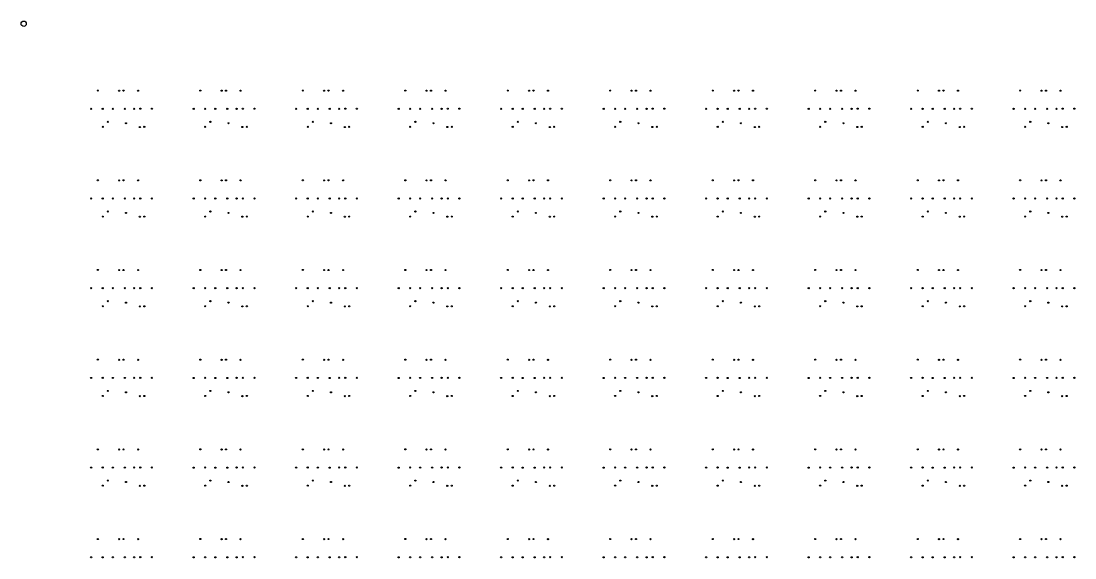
# Model space of a CAD drawing. Extents: x 50 to 173, y 50 to 173.
# Drawn here: x 49.9 to 110, y 141.9 to 172.6 of the extents above; entities that cross this region are included whole.
import ezdxf

# ---------------------------------------------------------------- set-up
doc = ezdxf.new("R2010")
doc.units = 0

msp = doc.modelspace()

# ---------------------------------------------------------------- linework, layer by layer
at = {"layer": '4H'}
msp.add_circle((50, 172.4), 0.15, dxfattribs=at)
at = {"layer": 'PET'}
for centre in [(54.233, 168.581), (55.45, 168.574), (55.702, 168.579), (56.534, 168.575), (60.086, 168.581), (61.304, 168.574), (61.555, 168.579), (62.387, 168.575), (65.94, 168.581), (67.157, 168.574), (67.409, 168.579), (68.241, 168.575), (71.794, 168.581), (73.011, 168.574), (73.263, 168.579), (74.095, 168.575), (77.647, 168.581), (78.865, 168.574), (79.116, 168.579), (79.948, 168.575), (83.501, 168.581), (84.718, 168.574), (84.97, 168.579), (85.802, 168.575), (89.354, 168.581), (90.572, 168.574), (90.824, 168.579), (91.656, 168.575), (95.208, 168.581), (96.426, 168.574), (96.677, 168.579), (97.509, 168.575), (101.062, 168.581), (102.279, 168.574), (102.531, 168.579), (103.363, 168.575), (106.915, 168.581), (108.133, 168.574), (108.385, 168.579), (109.217, 168.575), (53.857, 167.538), (54.513, 167.541), (55.087, 167.538), (55.772, 167.538), (56.309, 167.541), (56.658, 167.545), (57.323, 167.545), (59.711, 167.538), (60.366, 167.541), (60.941, 167.538), (61.626, 167.538), (62.163, 167.541), (62.512, 167.545), (63.177, 167.545), (65.564, 167.538), (66.22, 167.541), (66.795, 167.538), (67.479, 167.538), (68.016, 167.541), (68.366, 167.545), (69.031, 167.545), (71.418, 167.538), (72.074, 167.541), (72.648, 167.538), (73.333, 167.538), (73.87, 167.541), (74.219, 167.545), (74.884, 167.545), (77.272, 167.538), (77.927, 167.541), (78.502, 167.538), (79.187, 167.538), (79.724, 167.541), (80.073, 167.545), (80.738, 167.545), (83.125, 167.538), (83.781, 167.541), (84.356, 167.538), (85.04, 167.538), (85.577, 167.541), (85.927, 167.545), (86.592, 167.545), (88.979, 167.538), (89.635, 167.541), (90.209, 167.538), (90.894, 167.538), (91.431, 167.541), (91.78, 167.545), (92.445, 167.545), (94.833, 167.538), (95.488, 167.541), (96.063, 167.538), (96.748, 167.538), (97.285, 167.541), (97.634, 167.545), (98.299, 167.545), (100.686, 167.538), (101.342, 167.541), (101.917, 167.538), (102.601, 167.538), (103.138, 167.541), (103.488, 167.545), (104.153, 167.545), (106.54, 167.538), (107.196, 167.541), (107.77, 167.538), (108.455, 167.538), (108.992, 167.541), (109.341, 167.545), (110.006, 167.545), (54.808, 166.798), (60.661, 166.798), (66.515, 166.798), (72.369, 166.798), (78.222, 166.798), (84.076, 166.798), (89.93, 166.798), (95.783, 166.798), (101.637, 166.798), (107.491, 166.798), (54.515, 166.509), (55.841, 166.717), (56.634, 166.5), (56.887, 166.508), (60.368, 166.509), (61.695, 166.717), (62.488, 166.5), (62.741, 166.508), (66.222, 166.509), (67.548, 166.717), (68.341, 166.5), (68.594, 166.508), (72.076, 166.509), (73.402, 166.717), (74.195, 166.5), (74.448, 166.508), (77.929, 166.509), (79.256, 166.717), (80.049, 166.5), (80.302, 166.508), (83.783, 166.509), (85.109, 166.717), (85.902, 166.5), (86.155, 166.508), (89.637, 166.509), (90.963, 166.717), (91.756, 166.5), (92.009, 166.508), (95.49, 166.509), (96.816, 166.717), (97.61, 166.5), (97.863, 166.508), (101.344, 166.509), (102.67, 166.717), (103.463, 166.5), (103.716, 166.508), (107.198, 166.509), (108.524, 166.717), (109.317, 166.5), (109.57, 166.508), (54.233, 163.459), (55.45, 163.452), (55.702, 163.457), (56.534, 163.453), (60.086, 163.459), (61.304, 163.452), (61.555, 163.457), (62.387, 163.453), (65.94, 163.459), (67.157, 163.452), (67.409, 163.457), (68.241, 163.453), (71.794, 163.459), (73.011, 163.452), (73.263, 163.457), (74.095, 163.453), (77.647, 163.459), (78.865, 163.452), (79.116, 163.457), (79.948, 163.453), (83.501, 163.459), (84.718, 163.452), (84.97, 163.457), (85.802, 163.453), (89.354, 163.459), (90.572, 163.452), (90.824, 163.457), (91.656, 163.453), (95.208, 163.459), (96.426, 163.452), (96.677, 163.457), (97.509, 163.453), (101.062, 163.459), (102.279, 163.452), (102.531, 163.457), (103.363, 163.453), (106.915, 163.459), (108.133, 163.452), (108.385, 163.457), (109.217, 163.453), (53.857, 162.416), (54.513, 162.42), (55.087, 162.416), (55.772, 162.416), (56.309, 162.42), (56.658, 162.423), (57.323, 162.423), (59.711, 162.416), (60.366, 162.42), (60.941, 162.416), (61.626, 162.416), (62.163, 162.42), (62.512, 162.423), (63.177, 162.423), (65.564, 162.416), (66.22, 162.42), (66.795, 162.416), (67.479, 162.416), (68.016, 162.42), (68.366, 162.423), (69.031, 162.423), (71.418, 162.416), (72.074, 162.42), (72.648, 162.416), (73.333, 162.416), (73.87, 162.42), (74.219, 162.423), (74.884, 162.423), (77.272, 162.416), (77.927, 162.42), (78.502, 162.416), (79.187, 162.416), (79.724, 162.42), (80.073, 162.423), (80.738, 162.423), (83.125, 162.416), (83.781, 162.42), (84.356, 162.416), (85.04, 162.416), (85.577, 162.42), (85.927, 162.423), (86.592, 162.423), (88.979, 162.416), (89.635, 162.42), (90.209, 162.416), (90.894, 162.416), (91.431, 162.42), (91.78, 162.423), (92.445, 162.423), (94.833, 162.416), (95.488, 162.42), (96.063, 162.416), (96.748, 162.416), (97.285, 162.42), (97.634, 162.423), (98.299, 162.423), (100.686, 162.416), (101.342, 162.42), (101.917, 162.416), (102.601, 162.416), (103.138, 162.42), (103.488, 162.423), (104.153, 162.423), (106.54, 162.416), (107.196, 162.42), (107.77, 162.416), (108.455, 162.416), (108.992, 162.42), (109.341, 162.423), (110.006, 162.423), (54.515, 161.387), (54.808, 161.676), (55.841, 161.595), (56.634, 161.378), (56.887, 161.386), (60.368, 161.387), (60.661, 161.676), (61.695, 161.595), (62.488, 161.378), (62.741, 161.386), (66.222, 161.387), (66.515, 161.676), (67.548, 161.595), (68.341, 161.378), (68.594, 161.386), (72.076, 161.387), (72.369, 161.676), (73.402, 161.595), (74.195, 161.378), (74.448, 161.386), (77.929, 161.387), (78.222, 161.676), (79.256, 161.595), (80.049, 161.378), (80.302, 161.386), (83.783, 161.387), (84.076, 161.676), (85.109, 161.595), (85.902, 161.378), (86.155, 161.386), (89.637, 161.387), (89.93, 161.676), (90.963, 161.595), (91.756, 161.378), (92.009, 161.386), (95.49, 161.387), (95.783, 161.676), (96.816, 161.595), (97.61, 161.378), (97.863, 161.386), (101.344, 161.387), (101.637, 161.676), (102.67, 161.595), (103.463, 161.378), (103.716, 161.386), (107.198, 161.387), (107.491, 161.676), (108.524, 161.595), (109.317, 161.378), (109.57, 161.386), (54.233, 158.338), (55.45, 158.33), (55.702, 158.335), (56.534, 158.331), (60.086, 158.338), (61.304, 158.33), (61.555, 158.335), (62.387, 158.331), (65.94, 158.338), (67.157, 158.33), (67.409, 158.335), (68.241, 158.331), (71.794, 158.338), (73.011, 158.33), (73.263, 158.335), (74.095, 158.331), (77.647, 158.338), (78.865, 158.33), (79.116, 158.335), (79.948, 158.331), (83.501, 158.338), (84.718, 158.33), (84.97, 158.335), (85.802, 158.331), (89.354, 158.338), (90.572, 158.33), (90.824, 158.335), (91.656, 158.331), (95.208, 158.338), (96.426, 158.33), (96.677, 158.335), (97.509, 158.331), (101.062, 158.338), (102.279, 158.33), (102.531, 158.335), (103.363, 158.331), (106.915, 158.338), (108.133, 158.33), (108.385, 158.335), (109.217, 158.331), (53.857, 157.294), (54.513, 157.298), (55.087, 157.294), (55.772, 157.294), (56.309, 157.298), (56.658, 157.301), (57.323, 157.301), (59.711, 157.294), (60.366, 157.298), (60.941, 157.294), (61.626, 157.294), (62.163, 157.298), (62.512, 157.301), (63.177, 157.301), (65.564, 157.294), (66.22, 157.298), (66.795, 157.294), (67.479, 157.294), (68.016, 157.298), (68.366, 157.301), (69.031, 157.301), (71.418, 157.294), (72.074, 157.298), (72.648, 157.294), (73.333, 157.294), (73.87, 157.298), (74.219, 157.301), (74.884, 157.301), (77.272, 157.294), (77.927, 157.298), (78.502, 157.294), (79.187, 157.294), (79.724, 157.298), (80.073, 157.301), (80.738, 157.301), (83.125, 157.294), (83.781, 157.298), (84.356, 157.294), (85.04, 157.294), (85.577, 157.298), (85.927, 157.301), (86.592, 157.301), (88.979, 157.294), (89.635, 157.298), (90.209, 157.294), (90.894, 157.294), (91.431, 157.298), (91.78, 157.301), (92.445, 157.301), (94.833, 157.294), (95.488, 157.298), (96.063, 157.294), (96.748, 157.294), (97.285, 157.298), (97.634, 157.301), (98.299, 157.301), (100.686, 157.294), (101.342, 157.298), (101.917, 157.294), (102.601, 157.294), (103.138, 157.298), (103.488, 157.301), (104.153, 157.301), (106.54, 157.294), (107.196, 157.298), (107.77, 157.294), (108.455, 157.294), (108.992, 157.298), (109.341, 157.301), (110.006, 157.301), (54.808, 156.554), (60.661, 156.554), (66.515, 156.554), (72.369, 156.554), (78.222, 156.554), (84.076, 156.554), (89.93, 156.554), (95.783, 156.554), (101.637, 156.554), (107.491, 156.554), (54.515, 156.265), (55.841, 156.473), (56.634, 156.256), (56.887, 156.264), (60.368, 156.265), (61.695, 156.473), (62.488, 156.256), (62.741, 156.264), (66.222, 156.265), (67.548, 156.473), (68.341, 156.256), (68.594, 156.264), (72.076, 156.265), (73.402, 156.473), (74.195, 156.256), (74.448, 156.264), (77.929, 156.265), (79.256, 156.473), (80.049, 156.256), (80.302, 156.264), (83.783, 156.265), (85.109, 156.473), (85.902, 156.256), (86.155, 156.264), (89.637, 156.265), (90.963, 156.473), (91.756, 156.256), (92.009, 156.264), (95.49, 156.265), (96.816, 156.473), (97.61, 156.256), (97.863, 156.264), (101.344, 156.265), (102.67, 156.473), (103.463, 156.256), (103.716, 156.264), (107.198, 156.265), (108.524, 156.473), (109.317, 156.256), (109.57, 156.264), (54.233, 153.216), (55.45, 153.208), (55.702, 153.213), (56.534, 153.209), (60.086, 153.216), (61.304, 153.208), (61.555, 153.213), (62.387, 153.209), (65.94, 153.216), (67.157, 153.208), (67.409, 153.213), (68.241, 153.209), (71.794, 153.216), (73.011, 153.208), (73.263, 153.213), (74.095, 153.209), (77.647, 153.216), (78.865, 153.208), (79.116, 153.213), (79.948, 153.209), (83.501, 153.216), (84.718, 153.208), (84.97, 153.213), (85.802, 153.209), (89.354, 153.216), (90.572, 153.208), (90.824, 153.213), (91.656, 153.209), (95.208, 153.216), (96.426, 153.208), (96.677, 153.213), (97.509, 153.209), (101.062, 153.216), (102.279, 153.208), (102.531, 153.213), (103.363, 153.209), (106.915, 153.216), (108.133, 153.208), (108.385, 153.213), (109.217, 153.209), (53.857, 152.172), (54.513, 152.176), (55.087, 152.172), (55.772, 152.172), (56.309, 152.176), (56.658, 152.18), (57.323, 152.18), (59.711, 152.172), (60.366, 152.176), (60.941, 152.172), (61.626, 152.172), (62.163, 152.176), (62.512, 152.18), (63.177, 152.18), (65.564, 152.172), (66.22, 152.176), (66.795, 152.172), (67.479, 152.172), (68.016, 152.176), (68.366, 152.18), (69.031, 152.18), (71.418, 152.172), (72.074, 152.176), (72.648, 152.172), (73.333, 152.172), (73.87, 152.176), (74.219, 152.18), (74.884, 152.18), (77.272, 152.172), (77.927, 152.176), (78.502, 152.172), (79.187, 152.172), (79.724, 152.176), (80.073, 152.18), (80.738, 152.18), (83.125, 152.172), (83.781, 152.176), (84.356, 152.172), (85.04, 152.172), (85.577, 152.176), (85.927, 152.18), (86.592, 152.18), (88.979, 152.172), (89.635, 152.176), (90.209, 152.172), (90.894, 152.172), (91.431, 152.176), (91.78, 152.18), (92.445, 152.18), (94.833, 152.172), (95.488, 152.176), (96.063, 152.172), (96.748, 152.172), (97.285, 152.176), (97.634, 152.18), (98.299, 152.18), (100.686, 152.172), (101.342, 152.176), (101.917, 152.172), (102.601, 152.172), (103.138, 152.176), (103.488, 152.18), (104.153, 152.18), (106.54, 152.172), (107.196, 152.176), (107.77, 152.172), (108.455, 152.172), (108.992, 152.176), (109.341, 152.18), (110.006, 152.18), (54.515, 151.143), (54.808, 151.432), (55.841, 151.351), (56.634, 151.134), (56.887, 151.142), (60.368, 151.143), (60.661, 151.432), (61.695, 151.351), (62.488, 151.134), (62.741, 151.142), (66.222, 151.143), (66.515, 151.432), (67.548, 151.351), (68.341, 151.134), (68.594, 151.142), (72.076, 151.143), (72.369, 151.432), (73.402, 151.351), (74.195, 151.134), (74.448, 151.142), (77.929, 151.143), (78.222, 151.432), (79.256, 151.351), (80.049, 151.134), (80.302, 151.142), (83.783, 151.143), (84.076, 151.432), (85.109, 151.351), (85.902, 151.134), (86.155, 151.142), (89.637, 151.143), (89.93, 151.432), (90.963, 151.351), (91.756, 151.134), (92.009, 151.142), (95.49, 151.143), (95.783, 151.432), (96.816, 151.351), (97.61, 151.134), (97.863, 151.142), (101.344, 151.143), (101.637, 151.432), (102.67, 151.351), (103.463, 151.134), (103.716, 151.142), (107.198, 151.143), (107.491, 151.432), (108.524, 151.351), (109.317, 151.134), (109.57, 151.142), (54.233, 148.094), (55.45, 148.086), (55.702, 148.091), (56.534, 148.087), (60.086, 148.094), (61.304, 148.086), (61.555, 148.091), (62.387, 148.087), (65.94, 148.094), (67.157, 148.086), (67.409, 148.091), (68.241, 148.087), (71.794, 148.094), (73.011, 148.086), (73.263, 148.091), (74.095, 148.087), (77.647, 148.094), (78.865, 148.086), (79.116, 148.091), (79.948, 148.087), (83.501, 148.094), (84.718, 148.086), (84.97, 148.091), (85.802, 148.087), (89.354, 148.094), (90.572, 148.086), (90.824, 148.091), (91.656, 148.087), (95.208, 148.094), (96.426, 148.086), (96.677, 148.091), (97.509, 148.087), (101.062, 148.094), (102.279, 148.086), (102.531, 148.091), (103.363, 148.087), (106.915, 148.094), (108.133, 148.086), (108.385, 148.091), (109.217, 148.087), (53.857, 147.05), (54.513, 147.054), (55.087, 147.05), (55.772, 147.05), (56.309, 147.054), (56.658, 147.058), (57.323, 147.058), (59.711, 147.05), (60.366, 147.054), (60.941, 147.05), (61.626, 147.05), (62.163, 147.054), (62.512, 147.058), (63.177, 147.058), (65.564, 147.05), (66.22, 147.054), (66.795, 147.05), (67.479, 147.05), (68.016, 147.054), (68.366, 147.058), (69.031, 147.058), (71.418, 147.05), (72.074, 147.054), (72.648, 147.05), (73.333, 147.05), (73.87, 147.054), (74.219, 147.058), (74.884, 147.058), (77.272, 147.05), (77.927, 147.054), (78.502, 147.05), (79.187, 147.05), (79.724, 147.054), (80.073, 147.058), (80.738, 147.058), (83.125, 147.05), (83.781, 147.054), (84.356, 147.05), (85.04, 147.05), (85.577, 147.054), (85.927, 147.058), (86.592, 147.058), (88.979, 147.05), (89.635, 147.054), (90.209, 147.05), (90.894, 147.05), (91.431, 147.054), (91.78, 147.058), (92.445, 147.058), (94.833, 147.05), (95.488, 147.054), (96.063, 147.05), (96.748, 147.05), (97.285, 147.054), (97.634, 147.058), (98.299, 147.058), (100.686, 147.05), (101.342, 147.054), (101.917, 147.05), (102.601, 147.05), (103.138, 147.054), (103.488, 147.058), (104.153, 147.058), (106.54, 147.05), (107.196, 147.054), (107.77, 147.05), (108.455, 147.05), (108.992, 147.054), (109.341, 147.058), (110.006, 147.058), (54.808, 146.31), (60.661, 146.31), (66.515, 146.31), (72.369, 146.31), (78.222, 146.31), (84.076, 146.31), (89.93, 146.31), (95.783, 146.31), (101.637, 146.31), (107.491, 146.31), (54.515, 146.021), (55.841, 146.229), (56.634, 146.012), (56.887, 146.02), (60.368, 146.021), (61.695, 146.229), (62.488, 146.012), (62.741, 146.02), (66.222, 146.021), (67.548, 146.229), (68.341, 146.012), (68.594, 146.02), (72.076, 146.021), (73.402, 146.229), (74.195, 146.012), (74.448, 146.02), (77.929, 146.021), (79.256, 146.229), (80.049, 146.012), (80.302, 146.02), (83.783, 146.021), (85.109, 146.229), (85.902, 146.012), (86.155, 146.02), (89.637, 146.021), (90.963, 146.229), (91.756, 146.012), (92.009, 146.02), (95.49, 146.021), (96.816, 146.229), (97.61, 146.012), (97.863, 146.02), (101.344, 146.021), (102.67, 146.229), (103.463, 146.012), (103.716, 146.02), (107.198, 146.021), (108.524, 146.229), (109.317, 146.012), (109.57, 146.02), (54.233, 142.972), (55.45, 142.964), (55.702, 142.969), (56.534, 142.965), (60.086, 142.972), (61.304, 142.964), (61.555, 142.969), (62.387, 142.965), (65.94, 142.972), (67.157, 142.964), (67.409, 142.969), (68.241, 142.965), (71.794, 142.972), (73.011, 142.964), (73.263, 142.969), (74.095, 142.965), (77.647, 142.972), (78.865, 142.964), (79.116, 142.969), (79.948, 142.965), (83.501, 142.972), (84.718, 142.964), (84.97, 142.969), (85.802, 142.965), (89.354, 142.972), (90.572, 142.964), (90.824, 142.969), (91.656, 142.965), (95.208, 142.972), (96.426, 142.964), (96.677, 142.969), (97.509, 142.965), (101.062, 142.972), (102.279, 142.964), (102.531, 142.969), (103.363, 142.965), (106.915, 142.972), (108.133, 142.964), (108.385, 142.969), (109.217, 142.965), (53.857, 141.928), (54.513, 141.932), (55.087, 141.928), (55.772, 141.928), (56.309, 141.932), (56.658, 141.936), (57.323, 141.936), (59.711, 141.928), (60.366, 141.932), (60.941, 141.928), (61.626, 141.928), (62.163, 141.932), (62.512, 141.936), (63.177, 141.936), (65.564, 141.928), (66.22, 141.932), (66.795, 141.928), (67.479, 141.928), (68.016, 141.932), (68.366, 141.936), (69.031, 141.936), (71.418, 141.928), (72.074, 141.932), (72.648, 141.928), (73.333, 141.928), (73.87, 141.932), (74.219, 141.936), (74.884, 141.936), (77.272, 141.928), (77.927, 141.932), (78.502, 141.928), (79.187, 141.928), (79.724, 141.932), (80.073, 141.936), (80.738, 141.936), (83.125, 141.928), (83.781, 141.932), (84.356, 141.928), (85.04, 141.928), (85.577, 141.932), (85.927, 141.936), (86.592, 141.936), (88.979, 141.928), (89.635, 141.932), (90.209, 141.928), (90.894, 141.928), (91.431, 141.932), (91.78, 141.936), (92.445, 141.936), (94.833, 141.928), (95.488, 141.932), (96.063, 141.928), (96.748, 141.928), (97.285, 141.932), (97.634, 141.936), (98.299, 141.936), (100.686, 141.928), (101.342, 141.932), (101.917, 141.928), (102.601, 141.928), (103.138, 141.932), (103.488, 141.936), (104.153, 141.936), (106.54, 141.928), (107.196, 141.932), (107.77, 141.928), (108.455, 141.928), (108.992, 141.932), (109.341, 141.936), (110.006, 141.936)]:
    msp.add_circle(centre, 0.005, dxfattribs=at)
at = {"layer": 'V6'}
for centre, radius in [((54.233, 168.581), 0.0317), ((55.45, 168.574), 0.0317), ((55.702, 168.579), 0.0317), ((56.534, 168.575), 0.0317), ((60.086, 168.581), 0.0317), ((61.304, 168.574), 0.0317), ((61.555, 168.579), 0.0317), ((62.387, 168.575), 0.0317), ((65.94, 168.581), 0.0317), ((67.157, 168.574), 0.0317), ((67.409, 168.579), 0.0317), ((68.241, 168.575), 0.0317), ((71.794, 168.581), 0.0317), ((73.011, 168.574), 0.0317), ((73.263, 168.579), 0.0317), ((74.095, 168.575), 0.0317), ((77.647, 168.581), 0.0317), ((78.865, 168.574), 0.0317), ((79.116, 168.579), 0.0317), ((79.948, 168.575), 0.0317), ((83.501, 168.581), 0.0317), ((84.718, 168.574), 0.0317), ((84.97, 168.579), 0.0317), ((85.802, 168.575), 0.0317), ((89.354, 168.581), 0.0317), ((90.572, 168.574), 0.0317), ((90.824, 168.579), 0.0317), ((91.656, 168.575), 0.0317), ((95.208, 168.581), 0.0317), ((96.426, 168.574), 0.0317), ((96.677, 168.579), 0.0317), ((97.509, 168.575), 0.0317), ((101.062, 168.581), 0.0317), ((102.279, 168.574), 0.0317), ((102.531, 168.579), 0.0317), ((103.363, 168.575), 0.0317), ((106.915, 168.581), 0.0317), ((108.133, 168.574), 0.0317), ((108.385, 168.579), 0.0317), ((109.217, 168.575), 0.0317), ((53.857, 167.538), 0.0333), ((54.513, 167.541), 0.0333), ((55.087, 167.538), 0.0333), ((55.772, 167.538), 0.0333), ((56.309, 167.541), 0.0333), ((56.658, 167.545), 0.0333), ((57.323, 167.545), 0.0333), ((59.711, 167.538), 0.0333), ((60.366, 167.541), 0.0333), ((60.941, 167.538), 0.0333), ((61.626, 167.538), 0.0333), ((62.163, 167.541), 0.0333), ((62.512, 167.545), 0.0333), ((63.177, 167.545), 0.0333), ((65.564, 167.538), 0.0333), ((66.22, 167.541), 0.0333), ((66.795, 167.538), 0.0333), ((67.479, 167.538), 0.0333), ((68.016, 167.541), 0.0333), ((68.366, 167.545), 0.0333), ((69.031, 167.545), 0.0333), ((71.418, 167.538), 0.0333), ((72.074, 167.541), 0.0333), ((72.648, 167.538), 0.0333), ((73.333, 167.538), 0.0333), ((73.87, 167.541), 0.0333), ((74.219, 167.545), 0.0333), ((74.884, 167.545), 0.0333), ((77.272, 167.538), 0.0333), ((77.927, 167.541), 0.0333), ((78.502, 167.538), 0.0333), ((79.187, 167.538), 0.0333), ((79.724, 167.541), 0.0333), ((80.073, 167.545), 0.0333), ((80.738, 167.545), 0.0333), ((83.125, 167.538), 0.0333), ((83.781, 167.541), 0.0333), ((84.356, 167.538), 0.0333), ((85.04, 167.538), 0.0333), ((85.577, 167.541), 0.0333), ((85.927, 167.545), 0.0333), ((86.592, 167.545), 0.0333), ((88.979, 167.538), 0.0333), ((89.635, 167.541), 0.0333), ((90.209, 167.538), 0.0333), ((90.894, 167.538), 0.0333), ((91.431, 167.541), 0.0333), ((91.78, 167.545), 0.0333), ((92.445, 167.545), 0.0333), ((94.833, 167.538), 0.0333), ((95.488, 167.541), 0.0333), ((96.063, 167.538), 0.0333), ((96.748, 167.538), 0.0333), ((97.285, 167.541), 0.0333), ((97.634, 167.545), 0.0333), ((98.299, 167.545), 0.0333), ((100.686, 167.538), 0.0333), ((101.342, 167.541), 0.0333), ((101.917, 167.538), 0.0333), ((102.601, 167.538), 0.0333), ((103.138, 167.541), 0.0333), ((103.488, 167.545), 0.0333), ((104.153, 167.545), 0.0333), ((106.54, 167.538), 0.0333), ((107.196, 167.541), 0.0333), ((107.77, 167.538), 0.0333), ((108.455, 167.538), 0.0333), ((108.992, 167.541), 0.0333), ((109.341, 167.545), 0.0333), ((110.006, 167.545), 0.0333), ((54.808, 166.798), 0.0317), ((55.841, 166.717), 0.0317), ((60.661, 166.798), 0.0317), ((61.695, 166.717), 0.0317), ((66.515, 166.798), 0.0317), ((67.548, 166.717), 0.0317), ((72.369, 166.798), 0.0317), ((73.402, 166.717), 0.0317), ((78.222, 166.798), 0.0317), ((79.256, 166.717), 0.0317), ((84.076, 166.798), 0.0317), ((85.109, 166.717), 0.0317), ((89.93, 166.798), 0.0317), ((90.963, 166.717), 0.0317), ((95.783, 166.798), 0.0317), ((96.816, 166.717), 0.0317), ((101.637, 166.798), 0.0317), ((102.67, 166.717), 0.0317), ((107.491, 166.798), 0.0317), ((108.524, 166.717), 0.0317), ((54.515, 166.509), 0.0317), ((56.634, 166.5), 0.0317), ((56.887, 166.508), 0.0317), ((60.368, 166.509), 0.0317), ((62.488, 166.5), 0.0317), ((62.741, 166.508), 0.0317), ((66.222, 166.509), 0.0317), ((68.341, 166.5), 0.0317), ((68.594, 166.508), 0.0317), ((72.076, 166.509), 0.0317), ((74.195, 166.5), 0.0317), ((74.448, 166.508), 0.0317), ((77.929, 166.509), 0.0317), ((80.049, 166.5), 0.0317), ((80.302, 166.508), 0.0317), ((83.783, 166.509), 0.0317), ((85.902, 166.5), 0.0317), ((86.155, 166.508), 0.0317), ((89.637, 166.509), 0.0317), ((91.756, 166.5), 0.0317), ((92.009, 166.508), 0.0317), ((95.49, 166.509), 0.0317), ((97.61, 166.5), 0.0317), ((97.863, 166.508), 0.0317), ((101.344, 166.509), 0.0317), ((103.463, 166.5), 0.0317), ((103.716, 166.508), 0.0317), ((107.198, 166.509), 0.0317), ((109.317, 166.5), 0.0317), ((109.57, 166.508), 0.0317), ((54.233, 163.459), 0.0317), ((55.45, 163.452), 0.0317), ((55.702, 163.457), 0.0317), ((56.534, 163.453), 0.0317), ((60.086, 163.459), 0.0317), ((61.304, 163.452), 0.0317), ((61.555, 163.457), 0.0317), ((62.387, 163.453), 0.0317), ((65.94, 163.459), 0.0317), ((67.157, 163.452), 0.0317), ((67.409, 163.457), 0.0317), ((68.241, 163.453), 0.0317), ((71.794, 163.459), 0.0317), ((73.011, 163.452), 0.0317), ((73.263, 163.457), 0.0317), ((74.095, 163.453), 0.0317), ((77.647, 163.459), 0.0317), ((78.865, 163.452), 0.0317), ((79.116, 163.457), 0.0317), ((79.948, 163.453), 0.0317), ((83.501, 163.459), 0.0317), ((84.718, 163.452), 0.0317), ((84.97, 163.457), 0.0317), ((85.802, 163.453), 0.0317), ((89.354, 163.459), 0.0317), ((90.572, 163.452), 0.0317), ((90.824, 163.457), 0.0317), ((91.656, 163.453), 0.0317), ((95.208, 163.459), 0.0317), ((96.426, 163.452), 0.0317), ((96.677, 163.457), 0.0317), ((97.509, 163.453), 0.0317), ((101.062, 163.459), 0.0317), ((102.279, 163.452), 0.0317), ((102.531, 163.457), 0.0317), ((103.363, 163.453), 0.0317), ((106.915, 163.459), 0.0317), ((108.133, 163.452), 0.0317), ((108.385, 163.457), 0.0317), ((109.217, 163.453), 0.0317), ((53.857, 162.416), 0.0333), ((54.513, 162.42), 0.0333), ((55.087, 162.416), 0.0333), ((55.772, 162.416), 0.0333), ((56.309, 162.42), 0.0333), ((56.658, 162.423), 0.0333), ((57.323, 162.423), 0.0333), ((59.711, 162.416), 0.0333), ((60.366, 162.42), 0.0333), ((60.941, 162.416), 0.0333), ((61.626, 162.416), 0.0333), ((62.163, 162.42), 0.0333), ((62.512, 162.423), 0.0333), ((63.177, 162.423), 0.0333), ((65.564, 162.416), 0.0333), ((66.22, 162.42), 0.0333), ((66.795, 162.416), 0.0333), ((67.479, 162.416), 0.0333), ((68.016, 162.42), 0.0333), ((68.366, 162.423), 0.0333), ((69.031, 162.423), 0.0333), ((71.418, 162.416), 0.0333), ((72.074, 162.42), 0.0333), ((72.648, 162.416), 0.0333), ((73.333, 162.416), 0.0333), ((73.87, 162.42), 0.0333), ((74.219, 162.423), 0.0333), ((74.884, 162.423), 0.0333), ((77.272, 162.416), 0.0333), ((77.927, 162.42), 0.0333), ((78.502, 162.416), 0.0333), ((79.187, 162.416), 0.0333), ((79.724, 162.42), 0.0333), ((80.073, 162.423), 0.0333), ((80.738, 162.423), 0.0333), ((83.125, 162.416), 0.0333), ((83.781, 162.42), 0.0333), ((84.356, 162.416), 0.0333), ((85.04, 162.416), 0.0333), ((85.577, 162.42), 0.0333), ((85.927, 162.423), 0.0333), ((86.592, 162.423), 0.0333), ((88.979, 162.416), 0.0333), ((89.635, 162.42), 0.0333), ((90.209, 162.416), 0.0333), ((90.894, 162.416), 0.0333), ((91.431, 162.42), 0.0333), ((91.78, 162.423), 0.0333), ((92.445, 162.423), 0.0333), ((94.833, 162.416), 0.0333), ((95.488, 162.42), 0.0333), ((96.063, 162.416), 0.0333), ((96.748, 162.416), 0.0333), ((97.285, 162.42), 0.0333), ((97.634, 162.423), 0.0333), ((98.299, 162.423), 0.0333), ((100.686, 162.416), 0.0333), ((101.342, 162.42), 0.0333), ((101.917, 162.416), 0.0333), ((102.601, 162.416), 0.0333), ((103.138, 162.42), 0.0333), ((103.488, 162.423), 0.0333), ((104.153, 162.423), 0.0333), ((106.54, 162.416), 0.0333), ((107.196, 162.42), 0.0333), ((107.77, 162.416), 0.0333), ((108.455, 162.416), 0.0333), ((108.992, 162.42), 0.0333), ((109.341, 162.423), 0.0333), ((110.006, 162.423), 0.0333), ((54.515, 161.387), 0.0317), ((54.808, 161.676), 0.0317), ((55.841, 161.595), 0.0317), ((56.634, 161.378), 0.0317), ((56.887, 161.386), 0.0317), ((60.368, 161.387), 0.0317), ((60.661, 161.676), 0.0317), ((61.695, 161.595), 0.0317), ((62.488, 161.378), 0.0317), ((62.741, 161.386), 0.0317), ((66.222, 161.387), 0.0317), ((66.515, 161.676), 0.0317), ((67.548, 161.595), 0.0317), ((68.341, 161.378), 0.0317), ((68.594, 161.386), 0.0317), ((72.076, 161.387), 0.0317), ((72.369, 161.676), 0.0317), ((73.402, 161.595), 0.0317), ((74.195, 161.378), 0.0317), ((74.448, 161.386), 0.0317), ((77.929, 161.387), 0.0317), ((78.222, 161.676), 0.0317), ((79.256, 161.595), 0.0317), ((80.049, 161.378), 0.0317), ((80.302, 161.386), 0.0317), ((83.783, 161.387), 0.0317), ((84.076, 161.676), 0.0317), ((85.109, 161.595), 0.0317), ((85.902, 161.378), 0.0317), ((86.155, 161.386), 0.0317), ((89.637, 161.387), 0.0317), ((89.93, 161.676), 0.0317), ((90.963, 161.595), 0.0317), ((91.756, 161.378), 0.0317), ((92.009, 161.386), 0.0317), ((95.49, 161.387), 0.0317), ((95.783, 161.676), 0.0317), ((96.816, 161.595), 0.0317), ((97.61, 161.378), 0.0317), ((97.863, 161.386), 0.0317), ((101.344, 161.387), 0.0317), ((101.637, 161.676), 0.0317), ((102.67, 161.595), 0.0317), ((103.463, 161.378), 0.0317), ((103.716, 161.386), 0.0317), ((107.198, 161.387), 0.0317), ((107.491, 161.676), 0.0317), ((108.524, 161.595), 0.0317), ((109.317, 161.378), 0.0317), ((109.57, 161.386), 0.0317), ((54.233, 158.338), 0.0317), ((55.45, 158.33), 0.0317), ((55.702, 158.335), 0.0317), ((56.534, 158.331), 0.0317), ((60.086, 158.338), 0.0317), ((61.304, 158.33), 0.0317), ((61.555, 158.335), 0.0317), ((62.387, 158.331), 0.0317), ((65.94, 158.338), 0.0317), ((67.157, 158.33), 0.0317), ((67.409, 158.335), 0.0317), ((68.241, 158.331), 0.0317), ((71.794, 158.338), 0.0317), ((73.011, 158.33), 0.0317), ((73.263, 158.335), 0.0317), ((74.095, 158.331), 0.0317), ((77.647, 158.338), 0.0317), ((78.865, 158.33), 0.0317), ((79.116, 158.335), 0.0317), ((79.948, 158.331), 0.0317), ((83.501, 158.338), 0.0317), ((84.718, 158.33), 0.0317), ((84.97, 158.335), 0.0317), ((85.802, 158.331), 0.0317), ((89.354, 158.338), 0.0317), ((90.572, 158.33), 0.0317), ((90.824, 158.335), 0.0317), ((91.656, 158.331), 0.0317), ((95.208, 158.338), 0.0317), ((96.426, 158.33), 0.0317), ((96.677, 158.335), 0.0317), ((97.509, 158.331), 0.0317), ((101.062, 158.338), 0.0317), ((102.279, 158.33), 0.0317), ((102.531, 158.335), 0.0317), ((103.363, 158.331), 0.0317), ((106.915, 158.338), 0.0317), ((108.133, 158.33), 0.0317), ((108.385, 158.335), 0.0317), ((109.217, 158.331), 0.0317), ((53.857, 157.294), 0.0333), ((54.513, 157.298), 0.0333), ((55.087, 157.294), 0.0333), ((55.772, 157.294), 0.0333), ((56.309, 157.298), 0.0333), ((56.658, 157.301), 0.0333), ((57.323, 157.301), 0.0333), ((59.711, 157.294), 0.0333), ((60.366, 157.298), 0.0333), ((60.941, 157.294), 0.0333), ((61.626, 157.294), 0.0333), ((62.163, 157.298), 0.0333), ((62.512, 157.301), 0.0333), ((63.177, 157.301), 0.0333), ((65.564, 157.294), 0.0333), ((66.22, 157.298), 0.0333), ((66.795, 157.294), 0.0333), ((67.479, 157.294), 0.0333), ((68.016, 157.298), 0.0333), ((68.366, 157.301), 0.0333), ((69.031, 157.301), 0.0333), ((71.418, 157.294), 0.0333), ((72.074, 157.298), 0.0333), ((72.648, 157.294), 0.0333), ((73.333, 157.294), 0.0333), ((73.87, 157.298), 0.0333), ((74.219, 157.301), 0.0333), ((74.884, 157.301), 0.0333), ((77.272, 157.294), 0.0333), ((77.927, 157.298), 0.0333), ((78.502, 157.294), 0.0333), ((79.187, 157.294), 0.0333), ((79.724, 157.298), 0.0333), ((80.073, 157.301), 0.0333), ((80.738, 157.301), 0.0333), ((83.125, 157.294), 0.0333), ((83.781, 157.298), 0.0333), ((84.356, 157.294), 0.0333), ((85.04, 157.294), 0.0333), ((85.577, 157.298), 0.0333), ((85.927, 157.301), 0.0333), ((86.592, 157.301), 0.0333), ((88.979, 157.294), 0.0333), ((89.635, 157.298), 0.0333), ((90.209, 157.294), 0.0333), ((90.894, 157.294), 0.0333), ((91.431, 157.298), 0.0333), ((91.78, 157.301), 0.0333), ((92.445, 157.301), 0.0333), ((94.833, 157.294), 0.0333), ((95.488, 157.298), 0.0333), ((96.063, 157.294), 0.0333), ((96.748, 157.294), 0.0333), ((97.285, 157.298), 0.0333), ((97.634, 157.301), 0.0333), ((98.299, 157.301), 0.0333), ((100.686, 157.294), 0.0333), ((101.342, 157.298), 0.0333), ((101.917, 157.294), 0.0333), ((102.601, 157.294), 0.0333), ((103.138, 157.298), 0.0333), ((103.488, 157.301), 0.0333), ((104.153, 157.301), 0.0333), ((106.54, 157.294), 0.0333), ((107.196, 157.298), 0.0333), ((107.77, 157.294), 0.0333), ((108.455, 157.294), 0.0333), ((108.992, 157.298), 0.0333), ((109.341, 157.301), 0.0333), ((110.006, 157.301), 0.0333), ((54.808, 156.554), 0.0317), ((55.841, 156.473), 0.0317), ((60.661, 156.554), 0.0317), ((61.695, 156.473), 0.0317), ((66.515, 156.554), 0.0317), ((67.548, 156.473), 0.0317), ((72.369, 156.554), 0.0317), ((73.402, 156.473), 0.0317), ((78.222, 156.554), 0.0317), ((79.256, 156.473), 0.0317), ((84.076, 156.554), 0.0317), ((85.109, 156.473), 0.0317), ((89.93, 156.554), 0.0317), ((90.963, 156.473), 0.0317), ((95.783, 156.554), 0.0317), ((96.816, 156.473), 0.0317), ((101.637, 156.554), 0.0317), ((102.67, 156.473), 0.0317), ((107.491, 156.554), 0.0317), ((108.524, 156.473), 0.0317), ((54.515, 156.265), 0.0317), ((56.634, 156.256), 0.0317), ((56.887, 156.264), 0.0317), ((60.368, 156.265), 0.0317), ((62.488, 156.256), 0.0317), ((62.741, 156.264), 0.0317), ((66.222, 156.265), 0.0317), ((68.341, 156.256), 0.0317), ((68.594, 156.264), 0.0317), ((72.076, 156.265), 0.0317), ((74.195, 156.256), 0.0317), ((74.448, 156.264), 0.0317), ((77.929, 156.265), 0.0317), ((80.049, 156.256), 0.0317), ((80.302, 156.264), 0.0317), ((83.783, 156.265), 0.0317), ((85.902, 156.256), 0.0317), ((86.155, 156.264), 0.0317), ((89.637, 156.265), 0.0317), ((91.756, 156.256), 0.0317), ((92.009, 156.264), 0.0317), ((95.49, 156.265), 0.0317), ((97.61, 156.256), 0.0317), ((97.863, 156.264), 0.0317), ((101.344, 156.265), 0.0317), ((103.463, 156.256), 0.0317), ((103.716, 156.264), 0.0317), ((107.198, 156.265), 0.0317), ((109.317, 156.256), 0.0317), ((109.57, 156.264), 0.0317), ((54.233, 153.216), 0.0317), ((55.45, 153.208), 0.0317), ((55.702, 153.213), 0.0317), ((56.534, 153.209), 0.0317), ((60.086, 153.216), 0.0317), ((61.304, 153.208), 0.0317), ((61.555, 153.213), 0.0317), ((62.387, 153.209), 0.0317), ((65.94, 153.216), 0.0317), ((67.157, 153.208), 0.0317), ((67.409, 153.213), 0.0317), ((68.241, 153.209), 0.0317), ((71.794, 153.216), 0.0317), ((73.011, 153.208), 0.0317), ((73.263, 153.213), 0.0317), ((74.095, 153.209), 0.0317), ((77.647, 153.216), 0.0317), ((78.865, 153.208), 0.0317), ((79.116, 153.213), 0.0317), ((79.948, 153.209), 0.0317), ((83.501, 153.216), 0.0317), ((84.718, 153.208), 0.0317), ((84.97, 153.213), 0.0317), ((85.802, 153.209), 0.0317), ((89.354, 153.216), 0.0317), ((90.572, 153.208), 0.0317), ((90.824, 153.213), 0.0317), ((91.656, 153.209), 0.0317), ((95.208, 153.216), 0.0317), ((96.426, 153.208), 0.0317), ((96.677, 153.213), 0.0317), ((97.509, 153.209), 0.0317), ((101.062, 153.216), 0.0317), ((102.279, 153.208), 0.0317), ((102.531, 153.213), 0.0317), ((103.363, 153.209), 0.0317), ((106.915, 153.216), 0.0317), ((108.133, 153.208), 0.0317), ((108.385, 153.213), 0.0317), ((109.217, 153.209), 0.0317), ((53.857, 152.172), 0.0333), ((54.513, 152.176), 0.0333), ((55.087, 152.172), 0.0333), ((55.772, 152.172), 0.0333), ((56.309, 152.176), 0.0333), ((56.658, 152.18), 0.0333), ((57.323, 152.18), 0.0333), ((59.711, 152.172), 0.0333), ((60.366, 152.176), 0.0333), ((60.941, 152.172), 0.0333), ((61.626, 152.172), 0.0333), ((62.163, 152.176), 0.0333), ((62.512, 152.18), 0.0333), ((63.177, 152.18), 0.0333), ((65.564, 152.172), 0.0333), ((66.22, 152.176), 0.0333), ((66.795, 152.172), 0.0333), ((67.479, 152.172), 0.0333), ((68.016, 152.176), 0.0333), ((68.366, 152.18), 0.0333), ((69.031, 152.18), 0.0333), ((71.418, 152.172), 0.0333), ((72.074, 152.176), 0.0333), ((72.648, 152.172), 0.0333), ((73.333, 152.172), 0.0333), ((73.87, 152.176), 0.0333), ((74.219, 152.18), 0.0333), ((74.884, 152.18), 0.0333), ((77.272, 152.172), 0.0333), ((77.927, 152.176), 0.0333), ((78.502, 152.172), 0.0333), ((79.187, 152.172), 0.0333), ((79.724, 152.176), 0.0333), ((80.073, 152.18), 0.0333), ((80.738, 152.18), 0.0333), ((83.125, 152.172), 0.0333), ((83.781, 152.176), 0.0333), ((84.356, 152.172), 0.0333), ((85.04, 152.172), 0.0333), ((85.577, 152.176), 0.0333), ((85.927, 152.18), 0.0333), ((86.592, 152.18), 0.0333), ((88.979, 152.172), 0.0333), ((89.635, 152.176), 0.0333), ((90.209, 152.172), 0.0333), ((90.894, 152.172), 0.0333), ((91.431, 152.176), 0.0333), ((91.78, 152.18), 0.0333), ((92.445, 152.18), 0.0333), ((94.833, 152.172), 0.0333), ((95.488, 152.176), 0.0333), ((96.063, 152.172), 0.0333), ((96.748, 152.172), 0.0333), ((97.285, 152.176), 0.0333), ((97.634, 152.18), 0.0333), ((98.299, 152.18), 0.0333), ((100.686, 152.172), 0.0333), ((101.342, 152.176), 0.0333), ((101.917, 152.172), 0.0333), ((102.601, 152.172), 0.0333), ((103.138, 152.176), 0.0333), ((103.488, 152.18), 0.0333), ((104.153, 152.18), 0.0333), ((106.54, 152.172), 0.0333), ((107.196, 152.176), 0.0333), ((107.77, 152.172), 0.0333), ((108.455, 152.172), 0.0333), ((108.992, 152.176), 0.0333), ((109.341, 152.18), 0.0333), ((110.006, 152.18), 0.0333), ((54.515, 151.143), 0.0317), ((54.808, 151.432), 0.0317), ((55.841, 151.351), 0.0317), ((56.634, 151.134), 0.0317), ((56.887, 151.142), 0.0317), ((60.368, 151.143), 0.0317), ((60.661, 151.432), 0.0317), ((61.695, 151.351), 0.0317), ((62.488, 151.134), 0.0317), ((62.741, 151.142), 0.0317), ((66.222, 151.143), 0.0317), ((66.515, 151.432), 0.0317), ((67.548, 151.351), 0.0317), ((68.341, 151.134), 0.0317), ((68.594, 151.142), 0.0317), ((72.076, 151.143), 0.0317), ((72.369, 151.432), 0.0317), ((73.402, 151.351), 0.0317), ((74.195, 151.134), 0.0317), ((74.448, 151.142), 0.0317), ((77.929, 151.143), 0.0317), ((78.222, 151.432), 0.0317), ((79.256, 151.351), 0.0317), ((80.049, 151.134), 0.0317), ((80.302, 151.142), 0.0317), ((83.783, 151.143), 0.0317), ((84.076, 151.432), 0.0317), ((85.109, 151.351), 0.0317), ((85.902, 151.134), 0.0317), ((86.155, 151.142), 0.0317), ((89.637, 151.143), 0.0317), ((89.93, 151.432), 0.0317), ((90.963, 151.351), 0.0317), ((91.756, 151.134), 0.0317), ((92.009, 151.142), 0.0317), ((95.49, 151.143), 0.0317), ((95.783, 151.432), 0.0317), ((96.816, 151.351), 0.0317), ((97.61, 151.134), 0.0317), ((97.863, 151.142), 0.0317), ((101.344, 151.143), 0.0317), ((101.637, 151.432), 0.0317), ((102.67, 151.351), 0.0317), ((103.463, 151.134), 0.0317), ((103.716, 151.142), 0.0317), ((107.198, 151.143), 0.0317), ((107.491, 151.432), 0.0317), ((108.524, 151.351), 0.0317), ((109.317, 151.134), 0.0317), ((109.57, 151.142), 0.0317), ((54.233, 148.094), 0.0317), ((55.45, 148.086), 0.0317), ((55.702, 148.091), 0.0317), ((56.534, 148.087), 0.0317), ((60.086, 148.094), 0.0317), ((61.304, 148.086), 0.0317), ((61.555, 148.091), 0.0317), ((62.387, 148.087), 0.0317), ((65.94, 148.094), 0.0317), ((67.157, 148.086), 0.0317), ((67.409, 148.091), 0.0317), ((68.241, 148.087), 0.0317), ((71.794, 148.094), 0.0317), ((73.011, 148.086), 0.0317), ((73.263, 148.091), 0.0317), ((74.095, 148.087), 0.0317), ((77.647, 148.094), 0.0317), ((78.865, 148.086), 0.0317), ((79.116, 148.091), 0.0317), ((79.948, 148.087), 0.0317), ((83.501, 148.094), 0.0317), ((84.718, 148.086), 0.0317), ((84.97, 148.091), 0.0317), ((85.802, 148.087), 0.0317), ((89.354, 148.094), 0.0317), ((90.572, 148.086), 0.0317), ((90.824, 148.091), 0.0317), ((91.656, 148.087), 0.0317), ((95.208, 148.094), 0.0317), ((96.426, 148.086), 0.0317), ((96.677, 148.091), 0.0317), ((97.509, 148.087), 0.0317), ((101.062, 148.094), 0.0317), ((102.279, 148.086), 0.0317), ((102.531, 148.091), 0.0317), ((103.363, 148.087), 0.0317), ((106.915, 148.094), 0.0317), ((108.133, 148.086), 0.0317), ((108.385, 148.091), 0.0317), ((109.217, 148.087), 0.0317), ((53.857, 147.05), 0.0333), ((54.513, 147.054), 0.0333), ((55.087, 147.05), 0.0333), ((55.772, 147.05), 0.0333), ((56.309, 147.054), 0.0333), ((56.658, 147.058), 0.0333), ((57.323, 147.058), 0.0333), ((59.711, 147.05), 0.0333), ((60.366, 147.054), 0.0333), ((60.941, 147.05), 0.0333), ((61.626, 147.05), 0.0333), ((62.163, 147.054), 0.0333), ((62.512, 147.058), 0.0333), ((63.177, 147.058), 0.0333), ((65.564, 147.05), 0.0333), ((66.22, 147.054), 0.0333), ((66.795, 147.05), 0.0333), ((67.479, 147.05), 0.0333), ((68.016, 147.054), 0.0333), ((68.366, 147.058), 0.0333), ((69.031, 147.058), 0.0333), ((71.418, 147.05), 0.0333), ((72.074, 147.054), 0.0333), ((72.648, 147.05), 0.0333), ((73.333, 147.05), 0.0333), ((73.87, 147.054), 0.0333), ((74.219, 147.058), 0.0333), ((74.884, 147.058), 0.0333), ((77.272, 147.05), 0.0333), ((77.927, 147.054), 0.0333), ((78.502, 147.05), 0.0333), ((79.187, 147.05), 0.0333), ((79.724, 147.054), 0.0333), ((80.073, 147.058), 0.0333), ((80.738, 147.058), 0.0333), ((83.125, 147.05), 0.0333), ((83.781, 147.054), 0.0333), ((84.356, 147.05), 0.0333), ((85.04, 147.05), 0.0333), ((85.577, 147.054), 0.0333), ((85.927, 147.058), 0.0333), ((86.592, 147.058), 0.0333), ((88.979, 147.05), 0.0333), ((89.635, 147.054), 0.0333), ((90.209, 147.05), 0.0333), ((90.894, 147.05), 0.0333), ((91.431, 147.054), 0.0333), ((91.78, 147.058), 0.0333), ((92.445, 147.058), 0.0333), ((94.833, 147.05), 0.0333), ((95.488, 147.054), 0.0333), ((96.063, 147.05), 0.0333), ((96.748, 147.05), 0.0333), ((97.285, 147.054), 0.0333), ((97.634, 147.058), 0.0333), ((98.299, 147.058), 0.0333), ((100.686, 147.05), 0.0333), ((101.342, 147.054), 0.0333), ((101.917, 147.05), 0.0333), ((102.601, 147.05), 0.0333), ((103.138, 147.054), 0.0333), ((103.488, 147.058), 0.0333), ((104.153, 147.058), 0.0333), ((106.54, 147.05), 0.0333), ((107.196, 147.054), 0.0333), ((107.77, 147.05), 0.0333), ((108.455, 147.05), 0.0333), ((108.992, 147.054), 0.0333), ((109.341, 147.058), 0.0333), ((110.006, 147.058), 0.0333), ((54.808, 146.31), 0.0317), ((60.661, 146.31), 0.0317), ((66.515, 146.31), 0.0317), ((72.369, 146.31), 0.0317), ((78.222, 146.31), 0.0317), ((84.076, 146.31), 0.0317), ((89.93, 146.31), 0.0317), ((95.783, 146.31), 0.0317), ((101.637, 146.31), 0.0317), ((107.491, 146.31), 0.0317), ((54.515, 146.021), 0.0317), ((55.841, 146.229), 0.0317), ((56.634, 146.012), 0.0317), ((56.887, 146.02), 0.0317), ((60.368, 146.021), 0.0317), ((61.695, 146.229), 0.0317), ((62.488, 146.012), 0.0317), ((62.741, 146.02), 0.0317), ((66.222, 146.021), 0.0317), ((67.548, 146.229), 0.0317), ((68.341, 146.012), 0.0317), ((68.594, 146.02), 0.0317), ((72.076, 146.021), 0.0317), ((73.402, 146.229), 0.0317), ((74.195, 146.012), 0.0317), ((74.448, 146.02), 0.0317), ((77.929, 146.021), 0.0317), ((79.256, 146.229), 0.0317), ((80.049, 146.012), 0.0317), ((80.302, 146.02), 0.0317), ((83.783, 146.021), 0.0317), ((85.109, 146.229), 0.0317), ((85.902, 146.012), 0.0317), ((86.155, 146.02), 0.0317), ((89.637, 146.021), 0.0317), ((90.963, 146.229), 0.0317), ((91.756, 146.012), 0.0317), ((92.009, 146.02), 0.0317), ((95.49, 146.021), 0.0317), ((96.816, 146.229), 0.0317), ((97.61, 146.012), 0.0317), ((97.863, 146.02), 0.0317), ((101.344, 146.021), 0.0317), ((102.67, 146.229), 0.0317), ((103.463, 146.012), 0.0317), ((103.716, 146.02), 0.0317), ((107.198, 146.021), 0.0317), ((108.524, 146.229), 0.0317), ((109.317, 146.012), 0.0317), ((109.57, 146.02), 0.0317), ((54.233, 142.972), 0.0317), ((55.45, 142.964), 0.0317), ((55.702, 142.969), 0.0317), ((56.534, 142.965), 0.0317), ((60.086, 142.972), 0.0317), ((61.304, 142.964), 0.0317), ((61.555, 142.969), 0.0317), ((62.387, 142.965), 0.0317), ((65.94, 142.972), 0.0317), ((67.157, 142.964), 0.0317), ((67.409, 142.969), 0.0317), ((68.241, 142.965), 0.0317), ((71.794, 142.972), 0.0317), ((73.011, 142.964), 0.0317), ((73.263, 142.969), 0.0317), ((74.095, 142.965), 0.0317), ((77.647, 142.972), 0.0317), ((78.865, 142.964), 0.0317), ((79.116, 142.969), 0.0317), ((79.948, 142.965), 0.0317), ((83.501, 142.972), 0.0317), ((84.718, 142.964), 0.0317), ((84.97, 142.969), 0.0317), ((85.802, 142.965), 0.0317), ((89.354, 142.972), 0.0317), ((90.572, 142.964), 0.0317), ((90.824, 142.969), 0.0317), ((91.656, 142.965), 0.0317), ((95.208, 142.972), 0.0317), ((96.426, 142.964), 0.0317), ((96.677, 142.969), 0.0317), ((97.509, 142.965), 0.0317), ((101.062, 142.972), 0.0317), ((102.279, 142.964), 0.0317), ((102.531, 142.969), 0.0317), ((103.363, 142.965), 0.0317), ((106.915, 142.972), 0.0317), ((108.133, 142.964), 0.0317), ((108.385, 142.969), 0.0317), ((109.217, 142.965), 0.0317), ((53.857, 141.928), 0.0333), ((54.513, 141.932), 0.0333), ((55.087, 141.928), 0.0333), ((55.772, 141.928), 0.0333), ((56.309, 141.932), 0.0333), ((56.658, 141.936), 0.0333), ((57.323, 141.936), 0.0333), ((59.711, 141.928), 0.0333), ((60.366, 141.932), 0.0333), ((60.941, 141.928), 0.0333), ((61.626, 141.928), 0.0333), ((62.163, 141.932), 0.0333), ((62.512, 141.936), 0.0333), ((63.177, 141.936), 0.0333), ((65.564, 141.928), 0.0333), ((66.22, 141.932), 0.0333), ((66.795, 141.928), 0.0333), ((67.479, 141.928), 0.0333), ((68.016, 141.932), 0.0333), ((68.366, 141.936), 0.0333), ((69.031, 141.936), 0.0333), ((71.418, 141.928), 0.0333), ((72.074, 141.932), 0.0333), ((72.648, 141.928), 0.0333), ((73.333, 141.928), 0.0333), ((73.87, 141.932), 0.0333), ((74.219, 141.936), 0.0333), ((74.884, 141.936), 0.0333), ((77.272, 141.928), 0.0333), ((77.927, 141.932), 0.0333), ((78.502, 141.928), 0.0333), ((79.187, 141.928), 0.0333), ((79.724, 141.932), 0.0333), ((80.073, 141.936), 0.0333), ((80.738, 141.936), 0.0333), ((83.125, 141.928), 0.0333), ((83.781, 141.932), 0.0333), ((84.356, 141.928), 0.0333), ((85.04, 141.928), 0.0333), ((85.577, 141.932), 0.0333), ((85.927, 141.936), 0.0333), ((86.592, 141.936), 0.0333), ((88.979, 141.928), 0.0333), ((89.635, 141.932), 0.0333), ((90.209, 141.928), 0.0333), ((90.894, 141.928), 0.0333), ((91.431, 141.932), 0.0333), ((91.78, 141.936), 0.0333), ((92.445, 141.936), 0.0333), ((94.833, 141.928), 0.0333), ((95.488, 141.932), 0.0333), ((96.063, 141.928), 0.0333), ((96.748, 141.928), 0.0333), ((97.285, 141.932), 0.0333), ((97.634, 141.936), 0.0333), ((98.299, 141.936), 0.0333), ((100.686, 141.928), 0.0333), ((101.342, 141.932), 0.0333), ((101.917, 141.928), 0.0333), ((102.601, 141.928), 0.0333), ((103.138, 141.932), 0.0333), ((103.488, 141.936), 0.0333), ((104.153, 141.936), 0.0333), ((106.54, 141.928), 0.0333), ((107.196, 141.932), 0.0333), ((107.77, 141.928), 0.0333), ((108.455, 141.928), 0.0333), ((108.992, 141.932), 0.0333), ((109.341, 141.936), 0.0333), ((110.006, 141.936), 0.0333)]:
    msp.add_circle(centre, radius, dxfattribs=at)

doc.saveas('drawing.dxf')
